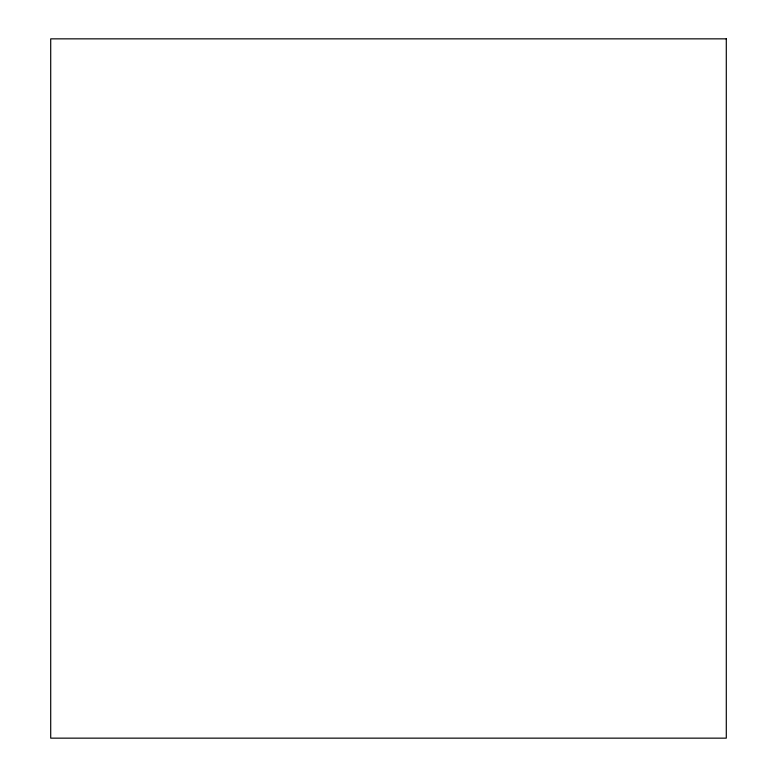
<?xml version="1.0" encoding="UTF-8"?>
<svg xmlns="http://www.w3.org/2000/svg" width="777" height="777" viewBox="0 0 777 777"><rect width="100%" height="100%" fill="white"/><g stroke="black" fill="none" stroke-linecap="round" stroke-linejoin="round"><path stroke-width="1.17" d="M726.291 38.85L50.709 38.85L50.709 738.15L726.291 738.15L726.291 38.85"/></g></svg>
